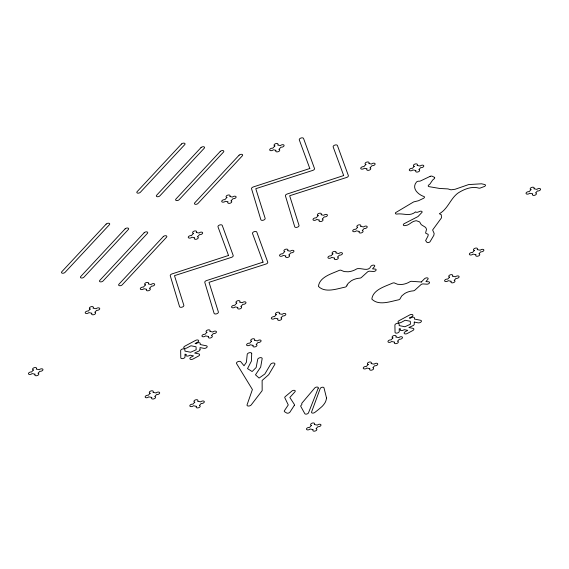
<?xml version="1.0" encoding="UTF-8"?>
<svg xmlns="http://www.w3.org/2000/svg" width="569" height="569" viewBox="0 0 569 569"><rect width="100%" height="100%" fill="white"/><g stroke="black" fill="none" stroke-linecap="round" stroke-linejoin="round"><path stroke-width="0.85" d="M199.996 349.722L200.025 347.581L203.873 348.342A2.191 1.223 -17.2 0 0 206.824 347.403A2.191 1.223 -17.2 0 0 206.27 345.767L200.167 344.551L200.217 343.591A2.191 1.223 -17.2 0 0 198.652 342.666A2.191 1.223 -17.2 0 0 196.241 343.768L195.089 343.541L197.621 342.182A2.191 1.223 -17.2 0 0 198.453 340.298A2.191 1.223 -17.2 0 0 195.565 340.404L184.882 346.137A2.191 1.223 -17.2 0 0 184 348.043A2.191 1.223 -17.2 0 0 186.924 347.922L190.942 345.767L196.056 346.784L196.163 349.764L190.643 352.254L184.925 351.116L184.904 349.722A2.191 1.223 -17.2 0 0 182.756 348.925A2.191 1.223 -17.2 0 0 180.657 350.632L180.793 357.595A2.191 1.223 -17.2 0 0 182.784 358.598A2.191 1.223 -17.2 0 0 185.025 356.855L184.975 354.181L186.291 354.437A2.191 1.223 -17.2 0 0 186.426 355.924A2.191 1.223 -17.2 0 0 188.915 355.753L190.082 355.198L193.503 355.881L190.985 357.225A2.191 1.223 -17.2 0 0 190.138 359.117A2.191 1.223 -17.2 0 0 193.033 359.003L198.574 356.03A2.191 1.223 -17.2 0 0 198.73 353.868L194.641 353.05L198.624 351.18A2.191 1.223 -17.2 0 0 199.989 349.722M421.273 282.039L424.204 279.066A2.987 1.664 -17.2 0 1 424.979 278.419L425.541 278.12A1.992 1.11 -17.2 0 1 427.774 278.042A1.992 1.11 -17.2 0 1 427.76 279.422L425.946 281.57L428.35 281.762A1.992 1.11 -17.2 0 1 429.367 283.085A1.992 1.11 -17.2 0 1 426.757 284.18L422.739 283.903L421.259 284.372L414.709 290.311A1.992 1.11 -17.2 0 1 413.058 290.88A10.946 6.103 -17.2 0 0 404.715 293.504L401.693 295.972L400.213 298.526A1.992 1.11 -17.2 0 1 398.634 299.806C390.362 301.463 378.627 306.044 371.841 299.109C372.965 289.628 385.121 286.506 392.603 283.106A1.992 1.11 -17.2 0 1 394.886 283.184L397.667 284.301L401.579 284.493A10.946 6.11 -17.2 0 0 409.765 281.811A1.992 1.11 -17.2 0 1 411.693 281.321L421.366 282.004M430.2 176.326L420.683 180.878A1.992 1.11 -17.2 0 1 419.09 181.212A1.992 1.11 -17.2 0 0 416.416 182.13C411.223 188.46 418.357 194.762 424.232 196.618A1.992 1.11 -17.2 0 1 423.051 198.531L418.435 200.75L413.948 201.831A15.704 8.755 -17.2 0 0 413.443 202.031L395.597 212.657A1.992 1.11 -17.2 0 0 396.785 214.058C403.378 213.026 409.772 216.903 415.633 211.846A2.425 1.351 -17.2 0 0 416.593 212.28L417.269 212.28A1.764 0.982 -17.2 0 0 417.902 212.137L420.192 211.234A1.992 1.11 -17.2 0 1 422.084 212.258L417.987 216.569L404.616 223.453A2.02 1.124 -17.2 0 0 403.314 224.968A2.02 1.124 -17.2 0 0 405.114 225.609C409.196 225.48 411.629 221.234 415.519 220.843A29.723 16.579 -17.2 0 1 416.437 220.736L419.645 221.931L421.209 224.62L425.64 227.422L426.522 229.236L425.761 232.351A1.999 1.117 -17.2 0 0 426.252 233.518L428.187 234.321L428.094 235.822L425.591 240.616L427.035 242.451A1.992 1.11 -17.2 0 0 430 241.804L433.834 235.346L434.147 233.404L432.618 229.99L441.459 217.891L441.288 214.726L439.353 213.738C448.144 208.866 450.456 198.254 458.315 192.87C464.354 189.064 471.879 186.02 478.984 188.147A1.992 1.11 -17.2 0 0 480.08 188.097L484.568 186.426A1.992 1.11 -17.2 0 0 484.902 184.569L481.516 183.794L468.636 184.576L455.093 189.271L450.982 189.826L448.002 188.922L439.652 188.46L428.983 186.639A1.992 1.11 -17.2 0 1 428.834 184.911L429.666 184.256A1.992 1.11 -17.2 0 0 430.164 183.709L432.66 180.039A15.818 8.82 -17.2 0 1 433.009 179.74L434.111 178.83A1.992 1.11 -17.2 0 0 434.439 177.336M434.446 177.329L431.963 176.127A1.992 1.11 -17.2 0 0 430.15 176.347M326.506 397.93L323.989 387.838A1.992 1.11 -17.2 0 0 322.154 387.261A1.992 1.11 -17.2 0 0 320.205 388.549L311.577 412.02A1.992 1.11 -17.2 0 0 312.523 413.087A1.992 1.11 -17.2 0 0 314.835 412.404A89.425 49.88 -17.2 0 0 322.218 406.323A26.459 14.758 -17.2 0 0 325.518 401.814A36.622 20.427 -17.2 0 0 326.521 397.93M414.268 322.068L414.239 324.209A2.191 1.223 -17.2 0 1 412.874 325.674L408.891 327.545L412.973 328.356A2.191 1.223 -17.2 0 1 412.817 330.525L407.276 333.498A2.191 1.223 -17.2 0 1 404.381 333.605A2.191 1.223 -17.2 0 1 405.228 331.713L407.745 330.369L404.331 329.686L403.158 330.24A2.191 1.223 -17.2 0 1 400.668 330.418A2.191 1.223 -17.2 0 1 400.533 328.932L399.225 328.669L399.267 331.35A2.191 1.223 -17.2 0 1 397.027 333.093A2.191 1.223 -17.2 0 1 395.042 332.083L394.9 325.119A2.191 1.223 -17.2 0 1 396.998 323.412A2.191 1.223 -17.2 0 1 399.146 324.216L399.168 325.603L404.886 326.741L410.405 324.252L410.299 321.279L405.185 320.255L401.173 322.41A2.191 1.223 -17.2 0 1 398.25 322.538A2.191 1.223 -17.2 0 1 399.125 320.632L409.815 314.892A2.191 1.223 -17.2 0 1 412.696 314.792A2.191 1.223 -17.2 0 1 411.864 316.67L409.339 318.028L410.484 318.256A2.191 1.223 -17.2 0 1 412.895 317.161A2.191 1.223 -17.2 0 1 414.46 318.078L414.41 319.045L420.512 320.262A2.191 1.223 -17.2 0 1 421.067 321.898A2.191 1.223 -17.2 0 1 418.115 322.836L414.268 322.068M251.711 353.648L251.413 360.817A2.326 1.294 -17.2 0 1 251.278 361.365L247.529 368.627L252.117 371.536L256.142 367.517L257.679 359.487A2.326 1.294 -17.2 0 1 260.204 357.666A2.326 1.294 -17.2 0 1 262.124 358.89L260.709 366.849A2.326 1.294 -17.2 0 1 260.467 367.403L255.488 374.822L259.087 378.079L264.855 373.989L270.531 364.452A2.326 1.294 -17.2 0 1 273.497 362.986A2.326 1.294 -17.2 0 1 274.727 364.544L268.838 374.473A2.326 1.294 -17.2 0 1 268.397 374.964L262.124 380.462L262.167 390.249A2.326 1.294 -17.2 0 1 261.889 391.017L251.242 404.865A2.326 1.294 -17.2 0 1 248.376 406.046A2.326 1.294 -17.2 0 1 247.117 404.673L252.408 389.53L236.604 363.641A2.326 1.294 -17.2 0 1 237.92 361.649A2.326 1.294 -17.2 0 1 240.822 361.82L244.03 365.767L246.405 362.268L247.209 354.473A2.326 1.294 -17.2 0 1 249.556 352.68A2.326 1.294 -17.2 0 1 251.711 353.648M347.012 285.133L346.82 285.716A1.992 1.11 -17.2 0 1 345.042 287.146C336.812 288.81 325.184 293.27 318.427 286.399C319.558 276.918 331.706 273.789 339.195 270.396A1.992 1.11 -17.2 0 1 341.478 270.474L344.252 271.584L348.171 271.776A10.946 6.11 -17.2 0 0 356.358 269.101A1.992 1.11 -17.2 0 1 358.285 268.611C362.766 268.219 368.698 271.818 371.024 266.1A2.902 1.622 -17.2 0 1 372.133 265.403A1.992 1.11 -17.2 0 1 374.366 265.325A1.992 1.11 -17.2 0 1 374.352 266.712L372.539 268.86L374.935 269.052A1.992 1.11 -17.2 0 1 375.967 270.36A1.992 1.11 -17.2 0 1 373.385 271.47L369.324 271.185L367.844 271.662L361.294 277.594A1.992 1.11 -17.2 0 1 359.651 278.163A10.946 6.103 -17.2 0 0 351.301 280.794L348.285 283.255L347.012 285.133M318.227 388.186L308.526 412.774A1.992 1.11 -17.2 0 1 306.677 414.061A1.992 1.11 -17.2 0 1 304.771 413.606L300.809 406.444A1.992 1.11 -17.2 0 1 301.35 405.128A2.006 1.117 -17.2 0 0 301.805 403.933A1.999 1.117 -17.2 0 1 302.153 402.873L314.714 388.008A1.992 1.11 -17.2 0 1 317.132 387.055A1.992 1.11 -17.2 0 1 318.227 388.186M294.258 405.484L290.055 411.935A1.992 1.11 -17.2 0 1 288.447 413.08A1.992 1.11 -17.2 0 1 286.548 412.923L284.699 411.821A2.02 1.124 -17.2 0 1 284.472 410.626L288.27 404.936L284.827 397.788A1.992 1.11 -17.2 0 1 285.318 396.565L291.876 391.059A1.992 1.11 -17.2 0 1 294.507 390.362A1.992 1.11 -17.2 0 1 294.927 391.828L289.834 397.468L294.351 404.424A1.992 1.11 -17.2 0 1 294.258 405.484M106.147 224.115L61.872 271.655A2.02 1.124 -17.2 0 0 62.334 273.205A2.02 1.124 -17.2 0 0 65.094 272.302L109.34 224.791A2.02 1.124 -17.2 0 0 108.892 223.254A2.02 1.124 -17.2 0 0 106.147 224.115M181.475 144.028L137.2 191.575A2.02 1.124 -17.2 0 0 137.655 193.126A2.02 1.124 -17.2 0 0 140.415 192.222L184.669 144.711A2.02 1.124 -17.2 0 0 184.221 143.168A2.02 1.124 -17.2 0 0 181.475 144.028M125.088 228.902L80.812 276.442A2.02 1.124 -17.2 0 0 81.275 277.992A2.02 1.124 -17.2 0 0 84.034 277.089L128.281 229.577A2.02 1.124 -17.2 0 0 127.833 228.041A2.02 1.124 -17.2 0 0 125.088 228.902M200.992 147.606L156.717 195.153A2.02 1.124 -17.2 0 0 157.172 196.703A2.02 1.124 -17.2 0 0 159.932 195.8L204.179 148.289A2.02 1.124 -17.2 0 0 203.738 146.752A2.02 1.124 -17.2 0 0 200.992 147.606M144.163 232.749L99.888 280.289A2.02 1.124 -17.2 0 0 100.343 281.847A2.02 1.124 -17.2 0 0 103.103 280.944L147.35 233.432A2.02 1.124 -17.2 0 0 146.909 231.889A2.02 1.124 -17.2 0 0 144.163 232.749M220.253 151.446L175.977 198.994A2.02 1.124 -17.2 0 0 176.44 200.544A2.02 1.124 -17.2 0 0 179.192 199.641L223.446 152.129A2.02 1.124 -17.2 0 0 222.998 150.593A2.02 1.124 -17.2 0 0 220.253 151.446M33.407 369.992L31.551 371.991A2.07 1.152 -17.2 0 0 28.791 372.901A2.07 1.152 -17.2 0 0 29.311 374.438A2.07 1.152 -17.2 0 0 32.084 373.584L35.143 374.189A2.07 1.152 -17.2 0 0 35.705 375.711A2.07 1.152 -17.2 0 0 38.472 374.829A2.07 1.152 -17.2 0 0 38.002 373.278L39.866 371.28A2.07 1.152 -17.2 0 0 42.618 370.376A2.07 1.152 -17.2 0 0 42.106 368.84A2.07 1.152 -17.2 0 0 39.332 369.694L36.274 369.082A2.07 1.152 -17.2 0 0 35.705 367.567A2.07 1.152 -17.2 0 0 32.938 368.442A2.07 1.152 -17.2 0 0 33.407 369.992M90.179 309.038L88.323 311.037A2.07 1.152 -17.2 0 0 85.563 311.94A2.07 1.152 -17.2 0 0 86.083 313.476A2.07 1.152 -17.2 0 0 88.856 312.623L91.915 313.235A2.07 1.152 -17.2 0 0 92.477 314.749A2.07 1.152 -17.2 0 0 95.243 313.875A2.07 1.152 -17.2 0 0 94.774 312.324L96.638 310.325A2.07 1.152 -17.2 0 0 99.397 309.415A2.07 1.152 -17.2 0 0 98.878 307.879A2.07 1.152 -17.2 0 0 96.104 308.732L93.046 308.128A2.07 1.152 -17.2 0 0 92.477 306.606A2.07 1.152 -17.2 0 0 89.71 307.488A2.07 1.152 -17.2 0 0 90.179 309.038M163.275 236.612L118.999 284.151A2.02 1.124 -17.2 0 0 119.462 285.702A2.02 1.124 -17.2 0 0 122.221 284.799L166.468 237.287A2.02 1.124 -17.2 0 0 166.02 235.751A2.02 1.124 -17.2 0 0 163.275 236.612M239.094 155.202L194.818 202.749A2.02 1.124 -17.2 0 0 195.274 204.299A2.02 1.124 -17.2 0 0 198.033 203.396L242.28 155.885A2.02 1.124 -17.2 0 0 241.839 154.348A2.02 1.124 -17.2 0 0 239.094 155.202M145.479 284.877L143.388 287.132A2.07 1.152 -17.2 0 0 140.628 288.035A2.07 1.152 -17.2 0 0 141.148 289.571A2.07 1.152 -17.2 0 0 143.921 288.718L146.638 289.258A2.07 1.152 -17.2 0 0 147.207 290.78A2.07 1.152 -17.2 0 0 149.974 289.898A2.07 1.152 -17.2 0 0 149.505 288.348L151.596 286.1A2.07 1.152 -17.2 0 0 154.355 285.19A2.07 1.152 -17.2 0 0 153.836 283.661A2.07 1.152 -17.2 0 0 151.062 284.514L148.345 283.967A2.07 1.152 -17.2 0 0 147.776 282.452A2.07 1.152 -17.2 0 0 145.01 283.326A2.07 1.152 -17.2 0 0 145.479 284.877M193.446 233.375L191.355 235.63A2.07 1.152 -17.2 0 0 188.595 236.533A2.07 1.152 -17.2 0 0 189.114 238.07A2.07 1.152 -17.2 0 0 191.888 237.216L194.605 237.757A2.07 1.152 -17.2 0 0 195.174 239.279A2.07 1.152 -17.2 0 0 197.941 238.397A2.07 1.152 -17.2 0 0 197.464 236.846L199.563 234.599A2.07 1.152 -17.2 0 0 202.322 233.688A2.07 1.152 -17.2 0 0 201.803 232.159A2.07 1.152 -17.2 0 0 199.029 233.013L196.305 232.465A2.07 1.152 -17.2 0 0 195.743 230.95A2.07 1.152 -17.2 0 0 192.976 231.832A2.07 1.152 -17.2 0 0 193.446 233.375M226.91 197.45L224.812 199.698A2.07 1.152 -17.2 0 0 222.059 200.601A2.07 1.152 -17.2 0 0 222.571 202.137A2.07 1.152 -17.2 0 0 225.352 201.284L228.069 201.824A2.07 1.152 -17.2 0 0 228.631 203.346A2.07 1.152 -17.2 0 0 231.398 202.464A2.07 1.152 -17.2 0 0 230.929 200.914L233.027 198.666A2.07 1.152 -17.2 0 0 235.779 197.763A2.07 1.152 -17.2 0 0 235.26 196.227A2.07 1.152 -17.2 0 0 232.486 197.08L229.769 196.54A2.07 1.152 -17.2 0 0 229.207 195.018A2.07 1.152 -17.2 0 0 226.441 195.9A2.07 1.152 -17.2 0 0 226.91 197.45M274.877 145.948L272.779 148.196A2.07 1.152 -17.2 0 0 270.026 149.099A2.07 1.152 -17.2 0 0 270.538 150.636A2.07 1.152 -17.2 0 0 273.319 149.782L276.036 150.323A2.07 1.152 -17.2 0 0 276.598 151.845A2.07 1.152 -17.2 0 0 279.365 150.963A2.07 1.152 -17.2 0 0 278.895 149.412L280.994 147.165A2.07 1.152 -17.2 0 0 283.746 146.261A2.07 1.152 -17.2 0 0 283.227 144.725A2.07 1.152 -17.2 0 0 280.453 145.579L277.736 145.038A2.07 1.152 -17.2 0 0 277.174 143.516A2.07 1.152 -17.2 0 0 274.407 144.398A2.07 1.152 -17.2 0 0 274.877 145.948M150.124 393.264L148.26 395.263A2.07 1.152 -17.2 0 0 145.5 396.166A2.07 1.152 -17.2 0 0 146.02 397.703A2.07 1.152 -17.2 0 0 148.793 396.849L151.852 397.461A2.07 1.152 -17.2 0 0 152.421 398.976A2.07 1.152 -17.2 0 0 155.188 398.101A2.07 1.152 -17.2 0 0 154.718 396.55L156.575 394.552A2.07 1.152 -17.2 0 0 159.334 393.641A2.07 1.152 -17.2 0 0 158.815 392.105A2.07 1.152 -17.2 0 0 156.041 392.959L152.983 392.354A2.07 1.152 -17.2 0 0 152.421 390.832A2.07 1.152 -17.2 0 0 149.654 391.714A2.07 1.152 -17.2 0 0 150.124 393.264M206.896 332.303L205.032 334.302A2.07 1.152 -17.2 0 0 202.279 335.212A2.07 1.152 -17.2 0 0 202.792 336.741A2.07 1.152 -17.2 0 0 205.565 335.888L208.624 336.499A2.07 1.152 -17.2 0 0 209.193 338.022A2.07 1.152 -17.2 0 0 211.96 337.14A2.07 1.152 -17.2 0 0 211.49 335.589L213.347 333.59A2.07 1.152 -17.2 0 0 216.106 332.687A2.07 1.152 -17.2 0 0 215.587 331.151A2.07 1.152 -17.2 0 0 212.813 332.004L209.755 331.393A2.07 1.152 -17.2 0 0 209.193 329.871A2.07 1.152 -17.2 0 0 206.426 330.753A2.07 1.152 -17.2 0 0 206.896 332.303M236.775 303.078L234.684 305.325A2.07 1.152 -17.2 0 0 231.924 306.236A2.07 1.152 -17.2 0 0 232.444 307.772A2.07 1.152 -17.2 0 0 235.217 306.919L237.934 307.459A2.07 1.152 -17.2 0 0 238.496 308.974A2.07 1.152 -17.2 0 0 241.263 308.099A2.07 1.152 -17.2 0 0 240.794 306.549L242.892 304.301A2.07 1.152 -17.2 0 0 245.644 303.391A2.07 1.152 -17.2 0 0 245.132 301.855A2.07 1.152 -17.2 0 0 242.358 302.715L239.634 302.167A2.07 1.152 -17.2 0 0 239.072 300.652A2.07 1.152 -17.2 0 0 236.306 301.527A2.07 1.152 -17.2 0 0 236.775 303.078M284.742 251.576L282.644 253.824A2.07 1.152 -17.2 0 0 279.891 254.734A2.07 1.152 -17.2 0 0 280.41 256.27A2.07 1.152 -17.2 0 0 283.184 255.417L285.901 255.958A2.07 1.152 -17.2 0 0 286.463 257.473A2.07 1.152 -17.2 0 0 289.23 256.598A2.07 1.152 -17.2 0 0 288.76 255.047L290.859 252.8A2.07 1.152 -17.2 0 0 293.611 251.889A2.07 1.152 -17.2 0 0 293.099 250.36A2.07 1.152 -17.2 0 0 290.318 251.214L287.601 250.666A2.07 1.152 -17.2 0 0 287.039 249.151A2.07 1.152 -17.2 0 0 284.272 250.026A2.07 1.152 -17.2 0 0 284.742 251.576M318.206 215.651L316.108 217.899A2.07 1.152 -17.2 0 0 313.348 218.802A2.07 1.152 -17.2 0 0 313.868 220.338A2.07 1.152 -17.2 0 0 316.641 219.485L319.365 220.025A2.07 1.152 -17.2 0 0 319.927 221.547A2.07 1.152 -17.2 0 0 322.694 220.665A2.07 1.152 -17.2 0 0 322.225 219.115L324.316 216.867A2.07 1.152 -17.2 0 0 327.075 215.964A2.07 1.152 -17.2 0 0 326.556 214.428A2.07 1.152 -17.2 0 0 323.782 215.281L321.065 214.741A2.07 1.152 -17.2 0 0 320.496 213.219A2.07 1.152 -17.2 0 0 317.73 214.1A2.07 1.152 -17.2 0 0 318.206 215.651M365.91 164.427L363.819 166.674A2.07 1.152 -17.2 0 0 361.059 167.578A2.07 1.152 -17.2 0 0 361.578 169.114A2.07 1.152 -17.2 0 0 364.352 168.26L367.069 168.801A2.07 1.152 -17.2 0 0 367.638 170.323A2.07 1.152 -17.2 0 0 370.405 169.441A2.07 1.152 -17.2 0 0 369.928 167.891L372.026 165.643A2.07 1.152 -17.2 0 0 374.786 164.74A2.07 1.152 -17.2 0 0 374.267 163.203A2.07 1.152 -17.2 0 0 371.493 164.057L368.769 163.516A2.07 1.152 -17.2 0 0 368.207 161.994A2.07 1.152 -17.2 0 0 365.44 162.876A2.07 1.152 -17.2 0 0 365.91 164.427M414.246 166.333L412.383 168.339A2.07 1.152 -17.2 0 0 409.623 169.242A2.07 1.152 -17.2 0 0 410.142 170.778A2.07 1.152 -17.2 0 0 412.916 169.925L415.975 170.529A2.07 1.152 -17.2 0 0 416.536 172.051A2.07 1.152 -17.2 0 0 419.303 171.169A2.07 1.152 -17.2 0 0 418.834 169.619L420.697 167.62A2.07 1.152 -17.2 0 0 423.457 166.717A2.07 1.152 -17.2 0 0 422.938 165.181A2.07 1.152 -17.2 0 0 420.164 166.034L417.105 165.423A2.07 1.152 -17.2 0 0 416.536 163.908A2.07 1.152 -17.2 0 0 413.77 164.79A2.07 1.152 -17.2 0 0 414.246 166.333M194.769 402.162L192.905 404.161A2.07 1.152 -17.2 0 0 190.153 405.071A2.07 1.152 -17.2 0 0 190.665 406.6A2.07 1.152 -17.2 0 0 193.446 405.747L196.504 406.358A2.07 1.152 -17.2 0 0 197.066 407.881A2.07 1.152 -17.2 0 0 199.833 406.999A2.07 1.152 -17.2 0 0 199.363 405.448L201.227 403.449A2.07 1.152 -17.2 0 0 203.979 402.546A2.07 1.152 -17.2 0 0 203.467 401.01A2.07 1.152 -17.2 0 0 200.686 401.863L197.628 401.252A2.07 1.152 -17.2 0 0 197.066 399.737A2.07 1.152 -17.2 0 0 194.299 400.612A2.07 1.152 -17.2 0 0 194.769 402.162M251.541 341.201L249.684 343.207A2.07 1.152 -17.2 0 0 246.925 344.11A2.07 1.152 -17.2 0 0 247.444 345.646A2.07 1.152 -17.2 0 0 250.218 344.793L253.276 345.397A2.07 1.152 -17.2 0 0 253.838 346.919A2.07 1.152 -17.2 0 0 256.605 346.037A2.07 1.152 -17.2 0 0 256.135 344.487L257.999 342.488A2.07 1.152 -17.2 0 0 260.751 341.585A2.07 1.152 -17.2 0 0 260.239 340.049A2.07 1.152 -17.2 0 0 257.465 340.902L254.407 340.298A2.07 1.152 -17.2 0 0 253.838 338.775A2.07 1.152 -17.2 0 0 251.071 339.657A2.07 1.152 -17.2 0 0 251.541 341.201M276.278 314.643L274.422 316.641A2.07 1.152 -17.2 0 0 271.662 317.545A2.07 1.152 -17.2 0 0 272.181 319.081A2.07 1.152 -17.2 0 0 274.955 318.227L278.013 318.839A2.07 1.152 -17.2 0 0 278.575 320.361A2.07 1.152 -17.2 0 0 281.342 319.479A2.07 1.152 -17.2 0 0 280.873 317.929L282.736 315.93A2.07 1.152 -17.2 0 0 285.496 315.02A2.07 1.152 -17.2 0 0 284.977 313.491A2.07 1.152 -17.2 0 0 282.203 314.344L279.144 313.732A2.07 1.152 -17.2 0 0 278.575 312.21A2.07 1.152 -17.2 0 0 275.809 313.092A2.07 1.152 -17.2 0 0 276.278 314.643M332.901 253.852L331.037 255.851A2.07 1.152 -17.2 0 0 328.277 256.754A2.07 1.152 -17.2 0 0 328.797 258.29A2.07 1.152 -17.2 0 0 331.571 257.437L334.629 258.049A2.07 1.152 -17.2 0 0 335.198 259.564A2.07 1.152 -17.2 0 0 337.965 258.689A2.07 1.152 -17.2 0 0 337.495 257.138L339.352 255.14A2.07 1.152 -17.2 0 0 342.111 254.229A2.07 1.152 -17.2 0 0 341.592 252.693A2.07 1.152 -17.2 0 0 338.818 253.546L335.76 252.942A2.07 1.152 -17.2 0 0 335.198 251.42A2.07 1.152 -17.2 0 0 332.431 252.302A2.07 1.152 -17.2 0 0 332.901 253.852M357.666 227.259L355.803 229.257A2.07 1.152 -17.2 0 0 353.043 230.168A2.07 1.152 -17.2 0 0 353.562 231.697A2.07 1.152 -17.2 0 0 356.336 230.843L359.395 231.455A2.07 1.152 -17.2 0 0 359.964 232.977A2.07 1.152 -17.2 0 0 362.73 232.095A2.07 1.152 -17.2 0 0 362.254 230.545L364.117 228.546A2.07 1.152 -17.2 0 0 366.877 227.643A2.07 1.152 -17.2 0 0 366.358 226.106A2.07 1.152 -17.2 0 0 363.584 226.96L360.526 226.348A2.07 1.152 -17.2 0 0 359.964 224.826A2.07 1.152 -17.2 0 0 357.197 225.708A2.07 1.152 -17.2 0 0 357.666 227.259M311.435 425.42L309.572 427.419A2.07 1.152 -17.2 0 0 306.812 428.329A2.07 1.152 -17.2 0 0 307.331 429.858A2.07 1.152 -17.2 0 0 310.105 429.005L313.163 429.616A2.07 1.152 -17.2 0 0 313.732 431.138A2.07 1.152 -17.2 0 0 316.499 430.256A2.07 1.152 -17.2 0 0 316.023 428.706L317.886 426.707A2.07 1.152 -17.2 0 0 320.646 425.804A2.07 1.152 -17.2 0 0 320.127 424.268A2.07 1.152 -17.2 0 0 317.353 425.121L314.294 424.51A2.07 1.152 -17.2 0 0 313.732 422.995A2.07 1.152 -17.2 0 0 310.966 423.869A2.07 1.152 -17.2 0 0 311.435 425.42M368.207 364.459L366.344 366.464A2.07 1.152 -17.2 0 0 363.584 367.368A2.07 1.152 -17.2 0 0 364.103 368.904A2.07 1.152 -17.2 0 0 366.877 368.051L369.935 368.655A2.07 1.152 -17.2 0 0 370.504 370.177A2.07 1.152 -17.2 0 0 373.271 369.295A2.07 1.152 -17.2 0 0 372.802 367.752L374.658 365.746A2.07 1.152 -17.2 0 0 377.418 364.843A2.07 1.152 -17.2 0 0 376.898 363.307A2.07 1.152 -17.2 0 0 374.125 364.16L371.066 363.555A2.07 1.152 -17.2 0 0 370.504 362.033A2.07 1.152 -17.2 0 0 367.738 362.915A2.07 1.152 -17.2 0 0 368.207 364.459M392.923 337.922L391.059 339.921A2.07 1.152 -17.2 0 0 388.307 340.824A2.07 1.152 -17.2 0 0 388.819 342.36A2.07 1.152 -17.2 0 0 391.593 341.507L394.651 342.118A2.07 1.152 -17.2 0 0 395.22 343.633A2.07 1.152 -17.2 0 0 397.987 342.751A2.07 1.152 -17.2 0 0 397.518 341.208L399.381 339.209A2.07 1.152 -17.2 0 0 402.134 338.299A2.07 1.152 -17.2 0 0 401.614 336.763A2.07 1.152 -17.2 0 0 398.841 337.616L395.782 337.012A2.07 1.152 -17.2 0 0 395.22 335.49A2.07 1.152 -17.2 0 0 392.454 336.371A2.07 1.152 -17.2 0 0 392.923 337.922M449.56 277.103L447.703 279.102A2.07 1.152 -17.2 0 0 444.944 280.012A2.07 1.152 -17.2 0 0 445.463 281.541A2.07 1.152 -17.2 0 0 448.237 280.688L451.295 281.299A2.07 1.152 -17.2 0 0 451.857 282.821A2.07 1.152 -17.2 0 0 454.624 281.94A2.07 1.152 -17.2 0 0 454.154 280.389L456.018 278.39A2.07 1.152 -17.2 0 0 458.77 277.487A2.07 1.152 -17.2 0 0 458.258 275.951A2.07 1.152 -17.2 0 0 455.485 276.804L452.426 276.193A2.07 1.152 -17.2 0 0 451.857 274.678A2.07 1.152 -17.2 0 0 449.09 275.552A2.07 1.152 -17.2 0 0 449.56 277.103M474.326 250.516L472.462 252.515A2.07 1.152 -17.2 0 0 469.702 253.418A2.07 1.152 -17.2 0 0 470.222 254.955A2.07 1.152 -17.2 0 0 472.995 254.101L476.054 254.713A2.07 1.152 -17.2 0 0 476.623 256.235A2.07 1.152 -17.2 0 0 479.39 255.353A2.07 1.152 -17.2 0 0 478.92 253.802L480.777 251.804A2.07 1.152 -17.2 0 0 483.536 250.901A2.07 1.152 -17.2 0 0 483.017 249.364A2.07 1.152 -17.2 0 0 480.243 250.218L477.185 249.606A2.07 1.152 -17.2 0 0 476.623 248.084A2.07 1.152 -17.2 0 0 473.856 248.966A2.07 1.152 -17.2 0 0 474.326 250.516M530.998 189.662L529.134 191.668A2.07 1.152 -17.2 0 0 526.382 192.571A2.07 1.152 -17.2 0 0 526.894 194.107A2.07 1.152 -17.2 0 0 529.668 193.254L532.726 193.858A2.07 1.152 -17.2 0 0 533.295 195.38A2.07 1.152 -17.2 0 0 536.062 194.498A2.07 1.152 -17.2 0 0 535.593 192.955L537.449 190.949A2.07 1.152 -17.2 0 0 540.209 190.046A2.07 1.152 -17.2 0 0 539.689 188.51A2.07 1.152 -17.2 0 0 536.916 189.363L533.857 188.759A2.07 1.152 -17.2 0 0 533.295 187.237A2.07 1.152 -17.2 0 0 530.528 188.119A2.07 1.152 -17.2 0 0 530.998 189.662M309.813 168.502L253.312 186.945A2.248 1.252 -17.2 0 0 251.583 188.865L260.837 219.641A2.248 1.252 -17.2 0 0 263.355 220.189A2.248 1.252 -17.2 0 0 265.133 218.318L255.78 188.695L312.666 170.43A2.248 1.252 -17.2 0 0 314.486 168.509L303.576 138.523A2.248 1.252 -17.2 0 0 300.987 138.018A2.248 1.252 -17.2 0 0 299.308 139.931L309.813 168.502M343.683 175.558L287.181 194.008A2.248 1.252 -17.2 0 0 285.453 195.921L294.706 226.697A2.248 1.252 -17.2 0 0 297.224 227.251A2.248 1.252 -17.2 0 0 299.01 225.374L289.657 195.757L346.535 177.485A2.248 1.252 -17.2 0 0 348.356 175.572L337.445 145.579A2.248 1.252 -17.2 0 0 334.857 145.081A2.248 1.252 -17.2 0 0 333.185 146.994L343.683 175.558M228.518 255.467L172.009 273.909A2.248 1.252 -17.2 0 0 170.287 275.83L179.541 306.606A2.248 1.252 -17.2 0 0 182.059 307.153A2.248 1.252 -17.2 0 0 183.837 305.283L174.484 275.659L231.363 257.394A2.248 1.252 -17.2 0 0 233.19 255.474L222.28 225.488A2.248 1.252 -17.2 0 0 219.684 224.983A2.248 1.252 -17.2 0 0 218.012 226.896L228.518 255.467M263.056 262.138L206.547 280.581A2.248 1.252 -17.2 0 0 204.826 282.501L214.079 313.277A2.248 1.252 -17.2 0 0 216.597 313.825A2.248 1.252 -17.2 0 0 218.375 311.954L209.022 282.331L265.908 264.066A2.248 1.252 -17.2 0 0 267.729 262.145L256.818 232.152A2.248 1.252 -17.2 0 0 254.229 231.654A2.248 1.252 -17.2 0 0 252.551 233.567L263.056 262.138"/></g></svg>
